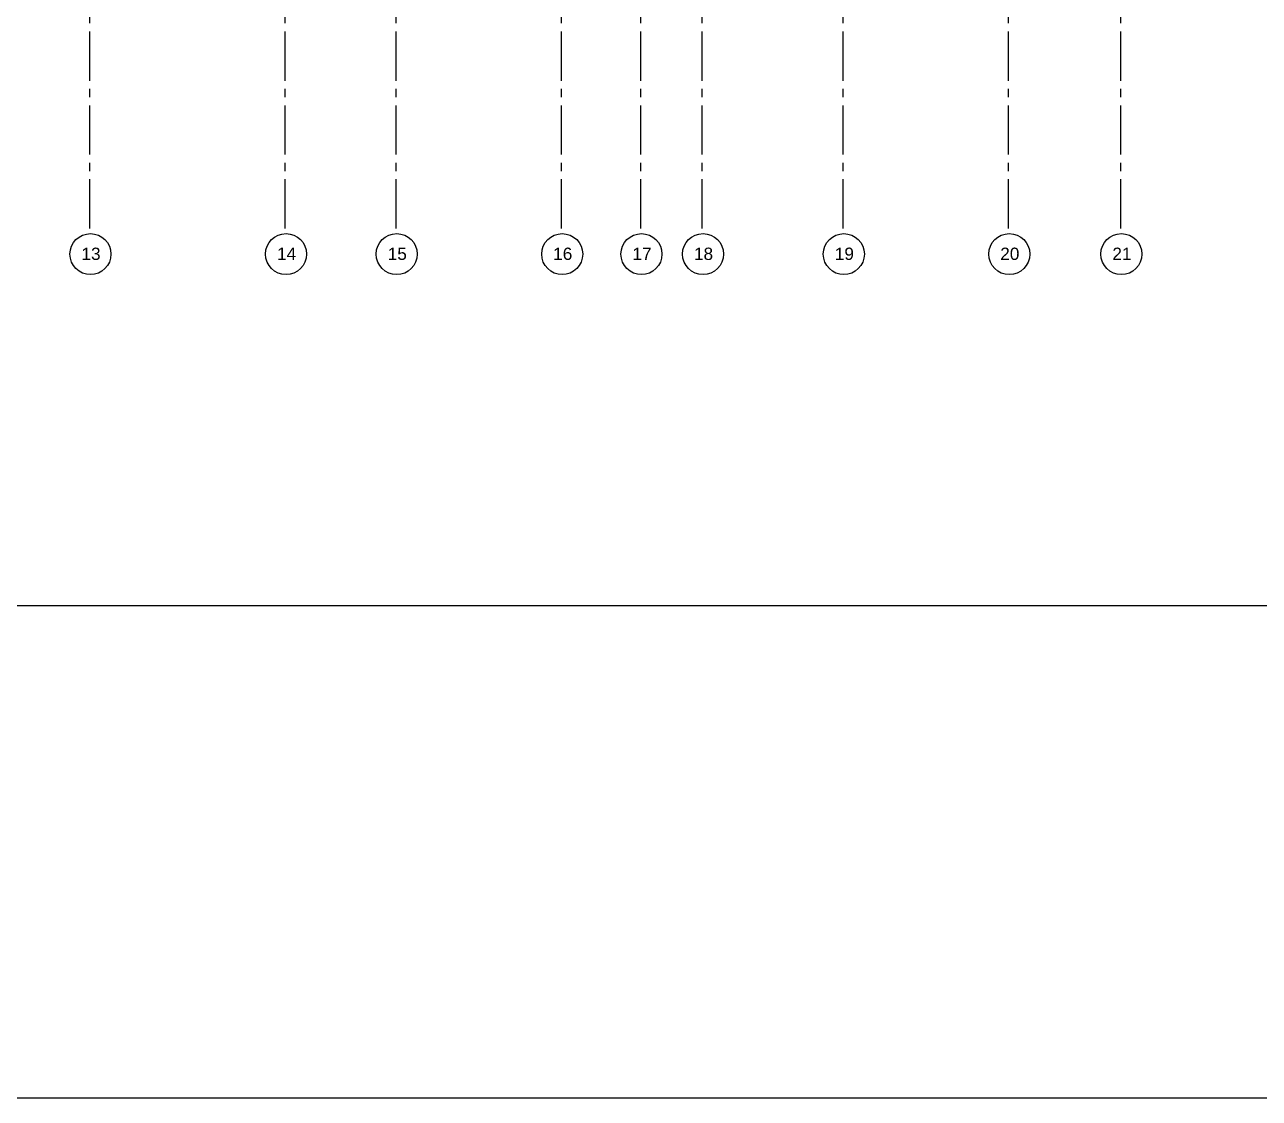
# Model space of a CAD drawing. Header units: inches. Extents: x 12000 to 16048, y 0 to 3185.
# Drawn here: x 13297 to 14200, y 0 to 785 of the extents above; entities that cross this region are included whole.
import ezdxf
from ezdxf.enums import TextEntityAlignment as Align

# ---------------------------------------------------------------- set-up
doc = ezdxf.new("R2010")
doc.units = ezdxf.units.IN
doc.header["$LTSCALE"] = 48
doc.header["$MEASUREMENT"] = 0
doc.linetypes.add('CENTER2', pattern=[1.125, 0.75, -0.125, 0.125, -0.125])
doc.linetypes.add('HIDDEN', pattern=[0.375, 0.25, -0.125])
for name, color, linetype in [('_0_Objects', 8, 'Continuous'), ('A-Grid(3-32)', 8, 'CENTER2'), ('S-Grid-Iden', 8, 'Continuous')]:
    doc.layers.add(name, color=color, linetype=linetype)
doc.layers.add('A-ANNO-NPLT', color=8, linetype='Continuous', plot=False)
doc.styles.get("Standard").update_dxf_attribs({"font": 'arial.ttf'})

# ---------------------------------------------------------------- blocks, each defined once
blk = doc.blocks.new('Column Bubble')
blk.add_circle((-0.0042, -0.0024), 0.1562)
blk.add_attdef('XX', text='', height=0.0938).set_placement((0, 0), align=Align.MIDDLE_CENTER)
blk = doc.blocks.new('2ND FLOOR - STRUCTURAL GRID')
at = {"layer": 'A-Grid(3-32)'}
for p, q in [((9328.5, -7426.01), (9328.5, -9409.77)), ((9471.5, -7426.01), (9471.5, -9409.77)), ((9552.5, -7426.01), (9552.5, -9409.77)), ((9673.5, -7426.01), (9673.5, -9409.77)), ((9731.5, -7426.01), (9731.5, -9409.77)), ((9776.5, -7426.01), (9776.5, -9409.77)), ((9879.5, -7426.01), (9879.5, -9409.77)), ((10000.5, -7426.01), (10000.5, -9409.77)), ((10082.5, -7426.01), (10082.5, -9409.77))]:
    blk.add_line(p, q, dxfattribs=at)
at = {"layer": 'S-Grid-Iden', "xscale": 96, "yscale": 96, "zscale": 96}
for p, values in [((9329.65, -9424.53), {'XX': '13'}), ((9472.65, -9424.53), {'XX': '14'}), ((9553.65, -9424.53), {'XX': '15'}), ((9674.65, -9424.53), {'XX': '16'}), ((9732.65, -9424.53), {'XX': '17'}), ((9777.65, -9424.53), {'XX': '18'}), ((9880.65, -9424.53), {'XX': '19'}), ((10001.65, -9424.53), {'XX': '20'}), ((10083.65, -9424.53), {'XX': '21'})]:
    blk.add_blockref('Column Bubble', p, dxfattribs=at).add_auto_attribs(values)

msp = doc.modelspace()

# ---------------------------------------------------------------- linework, layer by layer
at = {"layer": 'A-ANNO-NPLT'}
for points in [[(12000, 0), (12000, 2976), (16048, 2976), (16048, 0)], [(12120, 360), (12120, 2616), (15928, 2616), (15928, 360)]]:
    msp.add_lwpolyline(points, close=True, dxfattribs=at)

# ---------------------------------------------------------------- block references
at = {"layer": '_0_Objects', "linetype": 'HIDDEN'}
msp.add_blockref('2ND FLOOR - STRUCTURAL GRID', (4015.5006, 10042.0072), dxfattribs=at)

doc.saveas('drawing.dxf')
